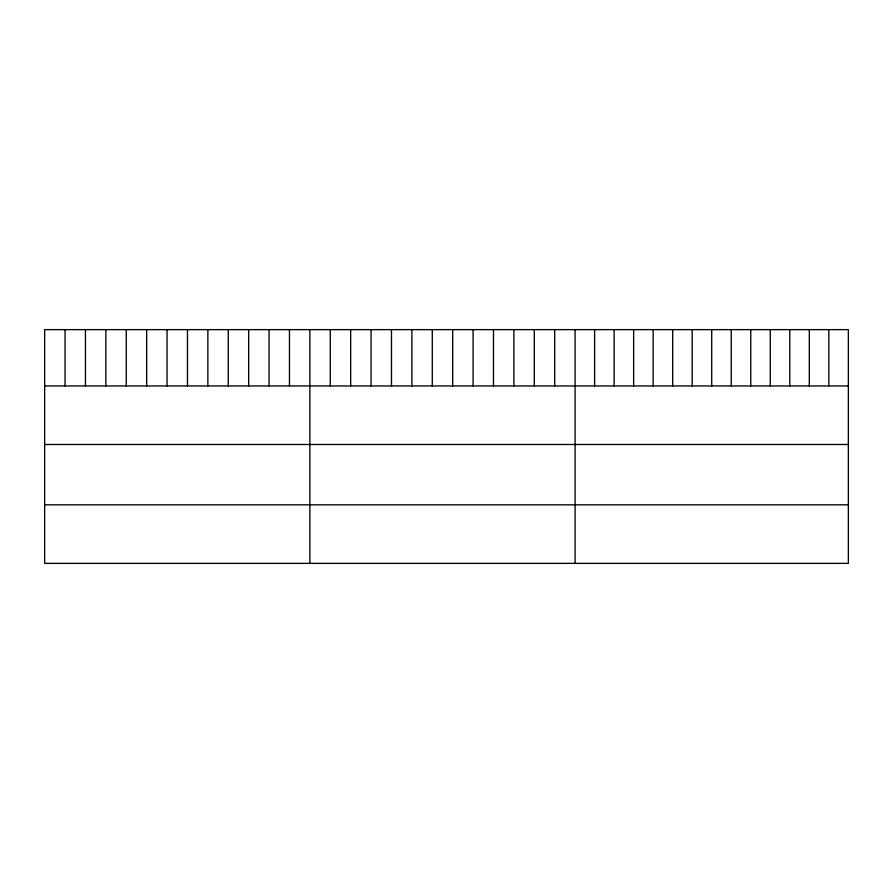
<?xml version="1.0" encoding="UTF-8"?>
<svg xmlns="http://www.w3.org/2000/svg" width="893" height="893" viewBox="0 0 893 893"><rect width="100%" height="100%" fill="white"/><g stroke="black" fill="none" stroke-linecap="round" stroke-linejoin="round"><path stroke-width="1.34" d="M848.35 385.943L848.35 563.371L44.65 563.371L44.65 329.629L848.35 329.629L848.35 385.943L44.65 385.943M44.65 444.491L848.35 444.491M44.65 504.824L848.35 504.824M828.827 329.629L828.827 385.943M809.315 329.629L809.315 385.943M789.792 329.629L789.792 385.943M770.279 329.629L770.279 385.943M750.756 329.629L750.756 385.943M731.244 329.629L731.244 385.943M711.721 329.629L711.721 385.943M692.198 329.629L692.198 385.943M672.686 329.629L672.686 385.943M653.163 329.629L653.163 385.943M633.65 329.629L633.65 385.943M614.127 329.629L614.127 385.943M594.615 329.629L594.615 385.943M575.092 329.629L575.092 563.371M554.687 329.629L554.687 385.943M534.293 329.629L534.293 385.943M513.888 329.629L513.888 385.943M493.483 329.629L493.483 385.943M473.089 329.629L473.089 385.943M452.684 329.629L452.684 385.943M432.279 329.629L432.279 385.943M411.874 329.629L411.874 385.943M391.48 329.629L391.48 385.943M371.075 329.629L371.075 385.943M350.67 329.629L350.67 385.943M330.276 329.629L330.276 385.943M309.871 329.629L309.871 563.371M289.466 329.629L289.466 385.943M269.072 329.629L269.072 385.943M248.667 329.629L248.667 385.943M228.262 329.629L228.262 385.943M207.868 329.629L207.868 385.943M187.463 329.629L187.463 385.943M167.058 329.629L167.058 385.943M146.653 329.629L146.653 385.943M126.259 329.629L126.259 385.943M105.854 329.629L105.854 385.943M85.449 329.629L85.449 385.943M65.055 329.629L65.055 385.943"/></g></svg>
